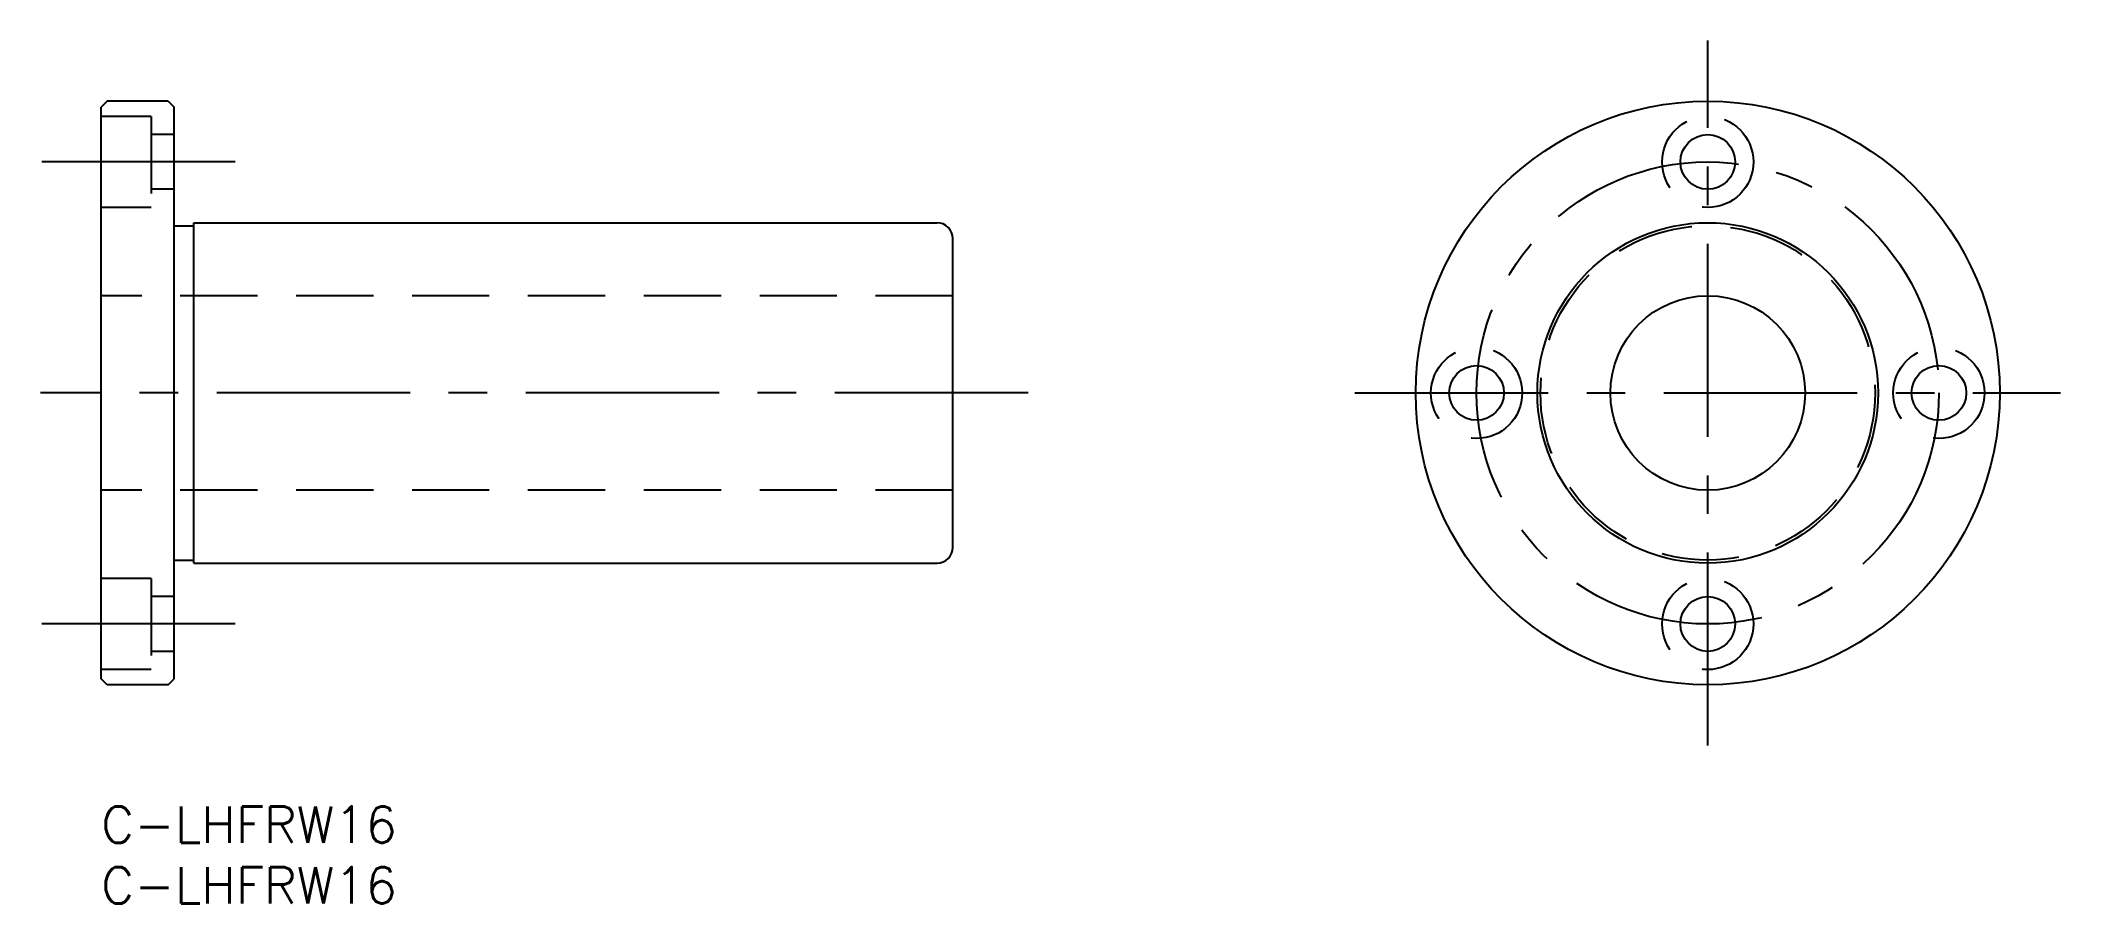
# Model space of a CAD drawing. Extents: x -5 to 161, y -8 to 63.
import ezdxf

# ---------------------------------------------------------------- set-up
doc = ezdxf.new("R2010")
doc.units = 0
doc.header["$LTSCALE"] = 0.5
doc.linetypes.add('CENTER', pattern=[50.8, 31.75, -6.35, 6.35, -6.35])
doc.linetypes.add('DASHED', pattern=[19.05, 12.7, -6.35])
for name, color, linetype in [('MSM_CENTER', 1, 'CENTER'), ('MSM_CONTINUOUS', 7, 'CONTINUOUS'), ('MSM_DASHED', 4, 'DASHED'), ('MSM_PART_NUMBER', 7, 'CONTINUOUS')]:
    doc.layers.add(name, color=color, linetype=linetype)
doc.styles.get("Standard").update_dxf_attribs({"font": 'txt.shx', "height": 3, "bigfont": 'bigfont.shx'})

# ---------------------------------------------------------------- blocks, each defined once
blk = doc.blocks.new('*U24')
at = {"layer": 'MSM_PART_NUMBER'}
blk.add_text('C-LHFRW16', height=3, dxfattribs=at).set_placement((0, -3))
blk = doc.blocks.new('*U25')
at = {"layer": 'MSM_PART_NUMBER'}
blk.add_text('C-LHFRW16', height=3, dxfattribs=at).set_placement((0, -8))

msp = doc.modelspace()

# ---------------------------------------------------------------- linework, layer by layer
at = {"layer": 'MSM_CENTER'}
for p, q in [((132.05, 5), (132.05, 63)), ((11, 53), (-5, 53)), ((76.18, 34), (-5, 34)), ((103.05, 34), (161.05, 34)), ((11, 15), (-5, 15))]:
    msp.add_line(p, q, dxfattribs=at)
msp.add_circle((132.05, 34), 19, dxfattribs=at)
at = {"layer": 'MSM_CONTINUOUS'}
for p, q in [((0.5, 58), (0, 57.5)), ((0, 10.5), (0, 57.5)), ((5.5, 58), (0.5, 58)), ((5.5, 58), (6, 57.5)), ((6, 10.5), (6, 57.5)), ((6, 47.75), (7.6, 47.75)), ((7.6, 48), (68.7, 48)), ((7.6, 20), (7.6, 48)), ((70, 21.3), (70, 46.7)), ((6, 20.25), (7.6, 20.25)), ((7.6, 20), (68.7, 20)), ((0.5, 10), (0, 10.5)), ((5.5, 10), (0.5, 10)), ((5.5, 10), (6, 10.5))]:
    msp.add_line(p, q, dxfattribs=at)
for centre, radius in [((132.05, 34), 24), ((132.05, 53), 2.25), ((132.05, 34), 14), ((132.05, 34), 8), ((113.05, 34), 2.25), ((151.05, 34), 2.25), ((132.05, 15), 2.25)]:
    msp.add_circle(centre, radius, dxfattribs=at)
for centre, start, end in [((68.7, 46.7), 0, 90), ((68.7, 21.3), 270, 0)]:
    msp.add_arc(centre, 1.3, start, end, dxfattribs=at)
at = {"layer": 'MSM_DASHED'}
for p, q in [((4.1, 56.75), (0, 56.75)), ((4.1, 56.75), (4.1, 49.25)), ((6, 55.25), (4.1, 55.25)), ((6, 50.75), (4.1, 50.75)), ((4.1, 49.25), (0, 49.25)), ((70, 42), (0, 42)), ((70, 26), (0, 26)), ((4.1, 18.75), (0, 18.75)), ((4.1, 18.75), (4.1, 11.25)), ((6, 17.25), (4.1, 17.25)), ((6, 12.75), (4.1, 12.75)), ((4.1, 11.25), (0, 11.25))]:
    msp.add_line(p, q, dxfattribs=at)
for centre, radius in [((132.05, 53), 3.75), ((132.05, 34), 13.75), ((113.05, 34), 3.75), ((151.05, 34), 3.75), ((132.05, 15), 3.75)]:
    msp.add_circle(centre, radius, dxfattribs=at)

# ---------------------------------------------------------------- block references
at = {"layer": 'MSM_CONTINUOUS'}
for name in ['*U24', '*U25']:
    msp.add_blockref(name, (0, 0), dxfattribs=at)

doc.saveas('drawing.dxf')
